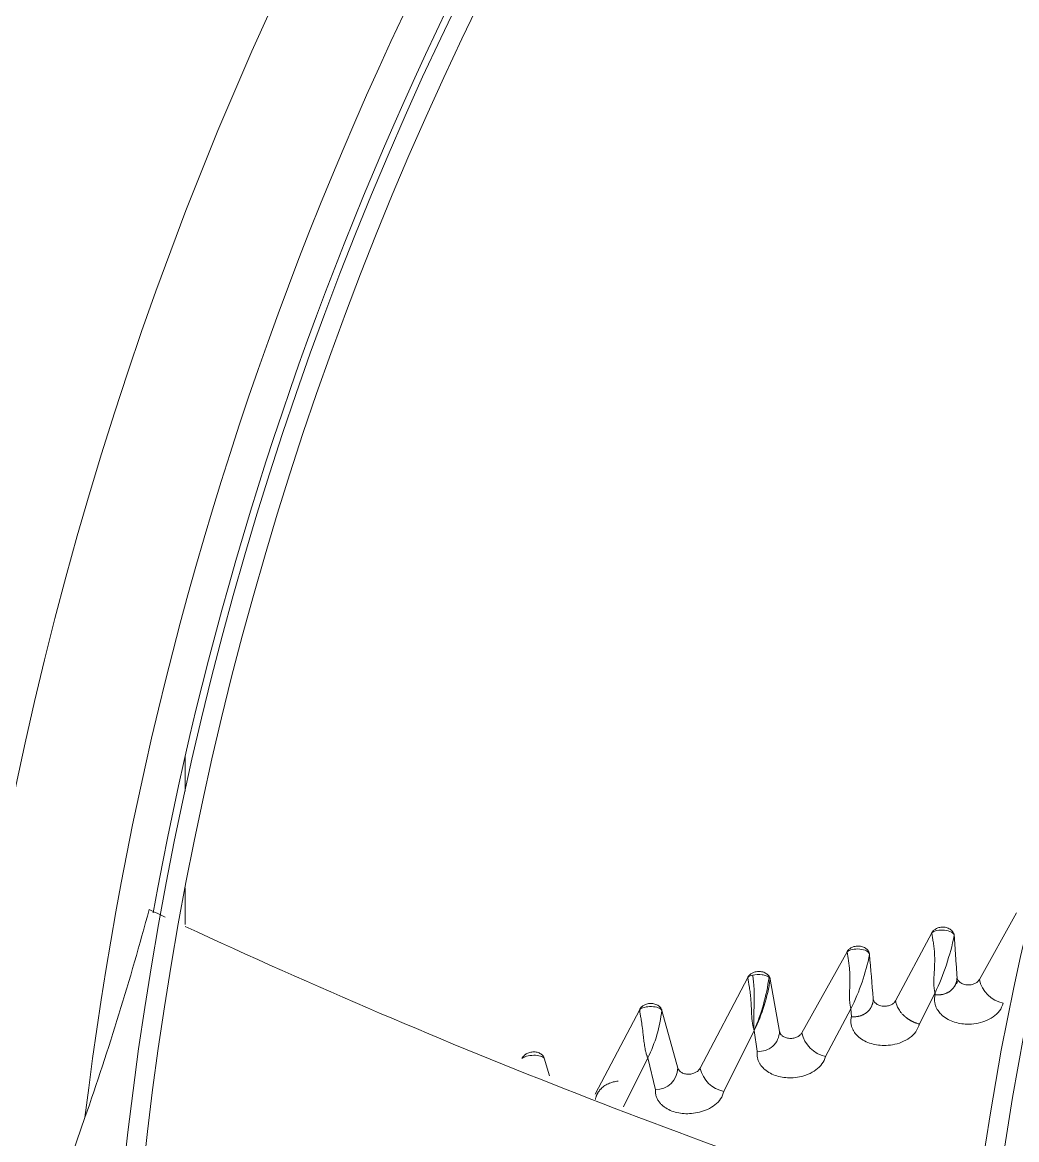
# Model space of a CAD drawing. Header units: millimetres. Extents: x 113490 to 142599, y -20467 to 115.
# Drawn here: x 129638.7 to 129767.1, y -10236.7 to -10092.3 of the extents above; entities that cross this region are included whole.
import ezdxf

# ---------------------------------------------------------------- set-up
doc = ezdxf.new("R2010")
doc.units = ezdxf.units.MM
doc.layers.add('DV3_0', color=7, linetype='Continuous')

msp = doc.modelspace()

# ---------------------------------------------------------------- linework, layer by layer
at = {"layer": 'DV3_0', "color": 7, "linetype": 'Continuous', "lineweight": 15}
for p, q in [((129659.75, -10191.66), (129659.75, -10187.08)), ((129659.75, -10208.88), (129659.75, -10204.14)), ((129762.31, -10216), (129767.13, -10207.36)), ((129751.49, -10218.73), (129756.18, -10209.96)), ((129739.37, -10222.9), (129745.24, -10212.4)), ((129726.24, -10227.47), (129732.41, -10215.72)), ((129735.3, -10215.94), (129736.5, -10222.7)), ((129754.57, -10221.74), (129756.59, -10217.73)), ((129756.59, -10217.73), (129756.6, -10217.97)), ((129712.7, -10230.82), (129718.44, -10219.88)), ((129721.3, -10219.98), (129723.38, -10227.43)), ((129742.45, -10225.95), (129745.73, -10219.76)), ((129745.73, -10219.76), (129745.78, -10220.79)), ((129729.32, -10230.45), (129733.24, -10222.56)), ((129733.24, -10222.56), (129733.63, -10225.27)), ((129706.11, -10226.17), (129706.8, -10228.46)), ((129716.35, -10232.43), (129719.5, -10226.12)), ((129719.5, -10226.12), (129720.47, -10230.24)), ((129646.79, -10233.82), (129642.12, -10247.43))]:
    msp.add_line(p, q, dxfattribs=at)
for centre, radius, start, end in [((130105.24, -10288.99), 551.5, 105.4775, 164.5225), ((130105.24, -10288.99), 477.5, 136.9802, 223.0198), ((130105.24, -10288.99), 456, 136.2282, 225.3442), ((130105.24, -10288.99), 453.5, 135.9912, 225.5589), ((130105.24, -10288.99), 457, 142.9574, 169.7123), ((131269.48, -8843.21), 1921.39, 217.51308, 220.85897), ((131205.25, -8898.73), 1840.9, 217.39011, 220.89455), ((130105.24, -10288.99), 343.5, 135.6595, 225.6229), ((130105.24, -10288.99), 346, 136.506, 225.3203), ((129261.86, -10100.3), 407.44, 340.8691, 344.8259), ((130027.5, -9418.2), 872.25, 244.72539, 244.8747), ((130027.5, -9418.2), 872.25, 245.06175, 252.29143), ((129727.41, -10203.85), 32.31, 334.5614, 348.4556), ((129721.3, -10207.52), 27.33, 333.3816, 348.9599), ((124611.05, -10647.43), 5155.43, 4.77297, 4.83658), ((129708.1, -10211.85), 27.33, 336.9148, 351.8402), ((129712.14, -10212.39), 23.43, 334.2626, 351.2768), ((129758.49, -10215.79), 1.11, 312.1124, 346.0877), ((129766.25, -10215.11), 4.04, 192.7941, 257.8316), ((129703.4, -10218.05), 18, 333.3669, 353.8444), ((129733.88, -10222.66), 2.62, 264.4516, 359.0626), ((129743.37, -10221.94), 4.11, 193.4011, 257.0944), ((129720.51, -10227.37), 2.86, 269.126, 358.8663), ((129730.1, -10226.57), 3.96, 193.2376, 258.7539)]:
    msp.add_arc(centre, radius, start, end, dxfattribs=at)
at = {"layer": 'DV3_0', "color": 7, "linetype": 'Continuous', "lineweight": 20}
for centre, radius, start, end in [((130105.24, -10288.99), 461.75, 142.7915, 173.1384), ((129733.3, -10216.82), 1.41, 100.2143, 128.8732), ((129734.86, -10216.08), 0.461, 17.1263, 49.6164)]:
    msp.add_arc(centre, radius, start, end, dxfattribs=at)
at = {"layer": 'DV3_0', "color": 7, "linetype": 'Continuous', "lineweight": 15}
for points, knots in [([(129756.18, -10209.96), (129756.19, -10209.94), (129756.21, -10209.89), (129756.26, -10209.82), (129756.32, -10209.75), (129756.39, -10209.67), (129756.51, -10209.57), (129756.67, -10209.46), (129756.85, -10209.36), (129757.16, -10209.25), (129757.53, -10209.21), (129757.9, -10209.24), (129758.18, -10209.31), (129758.43, -10209.42), (129758.65, -10209.56), (129758.83, -10209.73), (129758.94, -10209.9), (129759.02, -10210.05), (129759.06, -10210.19), (129759.07, -10210.28), (129759.07, -10210.32)], [0, 0, 0, 0, 0.023808, 0.047726, 0.071885, 0.096412, 0.145198, 0.194482, 0.250252, 0.306836, 0.44823, 0.520887, 0.594068, 0.667165, 0.739009, 0.806802, 0.874094, 0.916845, 0.958589, 1, 1, 1, 1]), ([(129756.18, -10209.96), (129756.3, -10209.84), (129756.54, -10209.73), (129757.14, -10209.6), (129757.49, -10209.58), (129758.16, -10209.64), (129758.47, -10209.73), (129758.92, -10209.98), (129759.06, -10210.15), (129759.07, -10210.32)], [0, 0, 0, 0, 0.25, 0.25, 0.5, 0.5, 0.75, 0.75, 1, 1, 1, 1]), ([(129756.59, -10217.73), (129756.58, -10217.68), (129756.55, -10217.58), (129756.52, -10217.42), (129756.49, -10217.25), (129756.47, -10217.07), (129756.44, -10216.78), (129756.43, -10216.31), (129756.45, -10215.66), (129756.49, -10215.02), (129756.52, -10214.5), (129756.54, -10213.99), (129756.55, -10213.46), (129756.54, -10212.91), (129756.52, -10212.47), (129756.49, -10212.1), (129756.45, -10211.76), (129756.4, -10211.42), (129756.35, -10211.1), (129756.3, -10210.79), (129756.25, -10210.5), (129756.2, -10210.22), (129756.19, -10210.05), (129756.18, -10209.96)], [0, 0, 0, 0, 0.022002, 0.044764, 0.068319, 0.092694, 0.117911, 0.188328, 0.280844, 0.371809, 0.438209, 0.479748, 0.562928, 0.635555, 0.680347, 0.723252, 0.76458, 0.804675, 0.843903, 0.882652, 0.921318, 0.960302, 1, 1, 1, 1]), ([(129759.07, -10210.32), (129759.09, -10210.62), (129759.13, -10211.21), (129759.19, -10212.1), (129759.25, -10212.99), (129759.31, -10213.88), (129759.37, -10214.78), (129759.41, -10215.38), (129759.43, -10215.68)], [0, 0, 0, 0, 0.163352, 0.328023, 0.494015, 0.661335, 0.829994, 1, 1, 1, 1]), ([(129745.24, -10212.4), (129745.25, -10212.38), (129745.28, -10212.33), (129745.32, -10212.26), (129745.37, -10212.2), (129745.45, -10212.11), (129745.56, -10212.01), (129745.72, -10211.91), (129745.91, -10211.81), (129746.22, -10211.7), (129746.58, -10211.66), (129746.95, -10211.69), (129747.22, -10211.76), (129747.48, -10211.86), (129747.69, -10212), (129747.87, -10212.17), (129747.99, -10212.33), (129748.06, -10212.49), (129748.11, -10212.62), (129748.12, -10212.71), (129748.12, -10212.75)], [0, 0, 0, 0, 0.023224, 0.046559, 0.070122, 0.094029, 0.142577, 0.19164, 0.247919, 0.304972, 0.44783, 0.520778, 0.594184, 0.66739, 0.739327, 0.807118, 0.874376, 0.917068, 0.958723, 1, 1, 1, 1]), ([(129745.24, -10212.4), (129745.37, -10212.28), (129745.61, -10212.17), (129746.2, -10212.05), (129746.55, -10212.03), (129747.21, -10212.1), (129747.52, -10212.18), (129747.97, -10212.43), (129748.11, -10212.58), (129748.12, -10212.75)], [0, 0, 0, 0, 0.25, 0.25, 0.5, 0.5, 0.75, 0.75, 1, 1, 1, 1]), ([(129745.73, -10219.76), (129745.72, -10219.72), (129745.69, -10219.62), (129745.65, -10219.47), (129745.62, -10219.31), (129745.6, -10219.15), (129745.57, -10218.87), (129745.54, -10218.43), (129745.55, -10217.83), (129745.56, -10217.23), (129745.58, -10216.74), (129745.59, -10216.27), (129745.59, -10215.77), (129745.58, -10215.24), (129745.56, -10214.81), (129745.53, -10214.46), (129745.49, -10214.13), (129745.44, -10213.8), (129745.4, -10213.49), (129745.35, -10213.19), (129745.31, -10212.91), (129745.27, -10212.64), (129745.25, -10212.48), (129745.24, -10212.4)], [0, 0, 0, 0, 0.021649, 0.044054, 0.067247, 0.091253, 0.116094, 0.185169, 0.275206, 0.366062, 0.431165, 0.470125, 0.553471, 0.626346, 0.672137, 0.716118, 0.758577, 0.799825, 0.840195, 0.880037, 0.91971, 0.959577, 1, 1, 1, 1]), ([(129732.41, -10215.72), (129732.42, -10215.69), (129732.45, -10215.65), (129732.49, -10215.58), (129732.54, -10215.51), (129732.61, -10215.43), (129732.72, -10215.33), (129732.87, -10215.22), (129733.04, -10215.12), (129733.34, -10215), (129733.69, -10214.94), (129734.06, -10214.96), (129734.33, -10215.01), (129734.59, -10215.11), (129734.82, -10215.23), (129735.01, -10215.39), (129735.13, -10215.54), (129735.22, -10215.69), (129735.27, -10215.81), (129735.29, -10215.9), (129735.3, -10215.94)], [0, 0, 0, 0, 0.023193, 0.046564, 0.070228, 0.094297, 0.142095, 0.190415, 0.245993, 0.302304, 0.444824, 0.518345, 0.592326, 0.666155, 0.738761, 0.807216, 0.87511, 0.917452, 0.958876, 1, 1, 1, 1]), ([(129733.24, -10222.56), (129733.23, -10222.52), (129733.19, -10222.43), (129733.15, -10222.29), (129733.11, -10222.13), (129733.07, -10221.96), (129733.03, -10221.77), (129733, -10221.56), (129732.97, -10221.34), (129732.94, -10221.1), (129732.91, -10220.72), (129732.89, -10220.27), (129732.87, -10219.83), (129732.86, -10219.47), (129732.84, -10219.13), (129732.81, -10218.74), (129732.77, -10218.23), (129732.7, -10217.58), (129732.6, -10216.96), (129732.53, -10216.53), (129732.48, -10216.24), (129732.44, -10215.97), (129732.42, -10215.8), (129732.41, -10215.72)], [0, 0, 0, 0, 0.021582, 0.044993, 0.070281, 0.097487, 0.126644, 0.157785, 0.190935, 0.22612, 0.263363, 0.35736, 0.420759, 0.452963, 0.510655, 0.563618, 0.611913, 0.723706, 0.825547, 0.868701, 0.911913, 0.955557, 1, 1, 1, 1]), ([(129733.05, -10215.43), (129733.06, -10215.57), (129733.1, -10215.89), (129733.17, -10216.56), (129733.23, -10217.4), (129733.24, -10218.35), (129733.22, -10219.26), (129733.2, -10220.14), (129733.17, -10220.99), (129733.18, -10221.81), (129733.21, -10222.32), (129733.24, -10222.56)], [0, 0, 0, 0, 0.062498, 0.125002, 0.250008, 0.375015, 0.500022, 0.625029, 0.750035, 0.875042, 1, 1, 1, 1]), ([(129756.6, -10217.97), (129756.65, -10217.97), (129756.75, -10217.98), (129756.89, -10217.99), (129757.04, -10217.99), (129757.18, -10217.98), (129757.33, -10217.96), (129757.47, -10217.94), (129757.6, -10217.91), (129757.74, -10217.88), (129757.87, -10217.84), (129758, -10217.79), (129758.12, -10217.73), (129758.25, -10217.67), (129758.36, -10217.61), (129758.47, -10217.53), (129758.58, -10217.46), (129758.68, -10217.37), (129758.77, -10217.29), (129758.86, -10217.19), (129758.95, -10217.1), (129759.02, -10217), (129759.09, -10216.89), (129759.16, -10216.78), (129759.22, -10216.67), (129759.27, -10216.56), (129759.31, -10216.44), (129759.35, -10216.32), (129759.38, -10216.19), (129759.4, -10216.07), (129759.42, -10215.94), (129759.43, -10215.81), (129759.43, -10215.73), (129759.43, -10215.68)], [0, 0, 0, 0, 0.030308, 0.060567, 0.09083, 0.121138, 0.151527, 0.182026, 0.21266, 0.243447, 0.274401, 0.305534, 0.336854, 0.368368, 0.400081, 0.431998, 0.464123, 0.496463, 0.529018, 0.561781, 0.594743, 0.627891, 0.661209, 0.69468, 0.728285, 0.762007, 0.795828, 0.82973, 0.863698, 0.897718, 0.931779, 0.965875, 1, 1, 1, 1]), ([(129759.43, -10215.68), (129759.43, -10215.75), (129759.45, -10215.87), (129759.56, -10216.12), (129759.81, -10216.4), (129760.27, -10216.63), (129760.82, -10216.72), (129761.36, -10216.67), (129761.8, -10216.5), (129762.07, -10216.31), (129762.22, -10216.14), (129762.28, -10216.05), (129762.31, -10216)], [0, 0, 0, 0, 0.060685, 0.122132, 0.252219, 0.393086, 0.541388, 0.685757, 0.80418, 0.904063, 0.952325, 1, 1, 1, 1]), ([(129756.6, -10217.97), (129756.57, -10218.13), (129756.51, -10218.45), (129756.54, -10218.92), (129756.63, -10219.33), (129756.78, -10219.69), (129756.96, -10220), (129757.16, -10220.26), (129757.69, -10220.83), (129758.83, -10221.53), (129760.48, -10221.81), (129761.91, -10221.72), (129763.07, -10221.42), (129764.13, -10220.86), (129765, -10220.06), (129765.27, -10219.4), (129765.4, -10219.06)], [0, 0, 0, 0, 0.045548, 0.087519, 0.126094, 0.161379, 0.19334, 0.221908, 0.246984, 0.395601, 0.538837, 0.62563, 0.716499, 0.809819, 0.904066, 1, 1, 1, 1]), ([(129718.44, -10219.88), (129718.45, -10219.85), (129718.48, -10219.79), (129718.54, -10219.7), (129718.61, -10219.62), (129718.68, -10219.54), (129718.76, -10219.47), (129718.87, -10219.39), (129719.02, -10219.3), (129719.23, -10219.2), (129719.46, -10219.13), (129719.73, -10219.09), (129720.01, -10219.08), (129720.28, -10219.12), (129720.54, -10219.2), (129720.77, -10219.31), (129720.96, -10219.45), (129721.1, -10219.59), (129721.2, -10219.73), (129721.26, -10219.85), (129721.29, -10219.93), (129721.3, -10219.98)], [0, 0, 0, 0, 0.030288, 0.060436, 0.090667, 0.121199, 0.152246, 0.184013, 0.239268, 0.295142, 0.366703, 0.438927, 0.513041, 0.58743, 0.661711, 0.734892, 0.803943, 0.872398, 0.915766, 0.958092, 1, 1, 1, 1]), ([(129745.78, -10220.79), (129745.83, -10220.8), (129745.93, -10220.81), (129746.08, -10220.81), (129746.22, -10220.81), (129746.37, -10220.8), (129746.51, -10220.78), (129746.65, -10220.76), (129746.78, -10220.73), (129746.92, -10220.69), (129747.05, -10220.64), (129747.18, -10220.59), (129747.3, -10220.54), (129747.42, -10220.48), (129747.54, -10220.41), (129747.65, -10220.33), (129747.75, -10220.26), (129747.86, -10220.17), (129747.95, -10220.08), (129748.04, -10219.99), (129748.12, -10219.89), (129748.2, -10219.79), (129748.27, -10219.68), (129748.33, -10219.57), (129748.39, -10219.45), (129748.44, -10219.34), (129748.49, -10219.22), (129748.53, -10219.1), (129748.56, -10218.97), (129748.58, -10218.84), (129748.59, -10218.72), (129748.6, -10218.59), (129748.6, -10218.5), (129748.6, -10218.45)], [0, 0, 0, 0, 0.030136, 0.060229, 0.09033, 0.120484, 0.150727, 0.181089, 0.211596, 0.242267, 0.273117, 0.304158, 0.335401, 0.366851, 0.398516, 0.4304, 0.462508, 0.494847, 0.527415, 0.560208, 0.593214, 0.626421, 0.659811, 0.693369, 0.727075, 0.76091, 0.794856, 0.828896, 0.863012, 0.89719, 0.93142, 0.965692, 1, 1, 1, 1]), ([(129748.6, -10218.45), (129748.61, -10218.52), (129748.63, -10218.64), (129748.75, -10218.89), (129749, -10219.16), (129749.47, -10219.39), (129750.02, -10219.48), (129750.56, -10219.41), (129751, -10219.23), (129751.26, -10219.04), (129751.41, -10218.87), (129751.47, -10218.78), (129751.49, -10218.73)], [0, 0, 0, 0, 0.060575, 0.121864, 0.251873, 0.393076, 0.542041, 0.686902, 0.805201, 0.904632, 0.952595, 1, 1, 1, 1]), ([(129754.57, -10221.74), (129754.52, -10221.73), (129754.41, -10221.7), (129754.25, -10221.65), (129754.1, -10221.6), (129753.96, -10221.54), (129753.83, -10221.49), (129753.7, -10221.43), (129753.59, -10221.37), (129753.48, -10221.32), (129753.38, -10221.26), (129753.29, -10221.21), (129753.2, -10221.15), (129753.12, -10221.1), (129753.06, -10221.05), (129752.99, -10221.01), (129752.94, -10220.97), (129752.89, -10220.93), (129752.84, -10220.9), (129752.81, -10220.87), (129752.78, -10220.84), (129752.75, -10220.82), (129752.73, -10220.8), (129752.62, -10220.71), (129752.42, -10220.53), (129752.18, -10220.25), (129751.98, -10219.98), (129751.81, -10219.71), (129751.69, -10219.45), (129751.6, -10219.2), (129751.53, -10218.96), (129751.51, -10218.81), (129751.49, -10218.73)], [0, 0, 0, 0, 0.034456, 0.067339, 0.098697, 0.128564, 0.156963, 0.18391, 0.209417, 0.233489, 0.25613, 0.27734, 0.297118, 0.31546, 0.332363, 0.347824, 0.361835, 0.374394, 0.385495, 0.395132, 0.403302, 0.41, 0.415223, 0.418967, 0.502787, 0.583185, 0.66032, 0.734271, 0.805105, 0.872915, 0.937826, 1, 1, 1, 1]), ([(129719.5, -10226.12), (129719.49, -10226.1), (129719.47, -10226.07), (129719.44, -10226.01), (129719.41, -10225.92), (129719.35, -10225.78), (129719.29, -10225.6), (129719.22, -10225.35), (129719.13, -10224.94), (129719.04, -10224.35), (129718.96, -10223.68), (129718.88, -10222.92), (129718.78, -10222.11), (129718.67, -10221.38), (129718.59, -10220.91), (129718.54, -10220.63), (129718.5, -10220.36), (129718.46, -10220.11), (129718.45, -10219.95), (129718.44, -10219.88)], [0, 0, 0, 0, 0.007351, 0.019112, 0.035329, 0.056048, 0.092627, 0.133596, 0.17908, 0.297728, 0.413356, 0.493007, 0.644708, 0.775162, 0.820607, 0.865531, 0.910216, 0.954944, 1, 1, 1, 1]), ([(129745.78, -10220.79), (129745.75, -10220.96), (129745.7, -10221.28), (129745.73, -10221.74), (129745.83, -10222.15), (129745.99, -10222.51), (129746.17, -10222.81), (129746.37, -10223.07), (129746.91, -10223.63), (129748.07, -10224.31), (129749.73, -10224.56), (129751.14, -10224.45), (129752.29, -10224.13), (129753.34, -10223.57), (129754.2, -10222.76), (129754.45, -10222.08), (129754.57, -10221.74)], [0, 0, 0, 0, 0.045627, 0.087603, 0.126118, 0.161277, 0.193037, 0.221314, 0.245998, 0.395257, 0.539818, 0.625245, 0.715448, 0.808686, 0.903283, 1, 1, 1, 1]), ([(129736.5, -10222.7), (129736.51, -10222.73), (129736.52, -10222.79), (129736.55, -10222.88), (129736.59, -10222.97), (129736.66, -10223.08), (129736.78, -10223.21), (129736.95, -10223.35), (129737.17, -10223.46), (129737.49, -10223.58), (129737.95, -10223.63), (129738.4, -10223.56), (129738.71, -10223.45), (129738.89, -10223.36), (129739.05, -10223.26), (129739.18, -10223.15), (129739.29, -10223.03), (129739.34, -10222.94), (129739.37, -10222.9)], [0, 0, 0, 0, 0.030138, 0.060243, 0.090571, 0.121372, 0.18595, 0.251797, 0.322108, 0.393644, 0.54284, 0.688154, 0.748031, 0.807067, 0.857092, 0.906392, 0.953514, 1, 1, 1, 1]), ([(129703.24, -10226.22), (129703.25, -10226.19), (129703.28, -10226.13), (129703.33, -10226.04), (129703.39, -10225.96), (129703.46, -10225.88), (129703.54, -10225.8), (129703.65, -10225.71), (129703.79, -10225.61), (129704, -10225.5), (129704.24, -10225.42), (129704.51, -10225.36), (129704.79, -10225.34), (129705.06, -10225.37), (129705.32, -10225.43), (129705.56, -10225.53), (129705.76, -10225.66), (129705.9, -10225.8), (129706, -10225.93), (129706.07, -10226.04), (129706.1, -10226.13), (129706.11, -10226.17)], [0, 0, 0, 0, 0.029896, 0.059715, 0.089669, 0.119968, 0.150813, 0.182396, 0.238307, 0.294807, 0.368026, 0.44178, 0.516768, 0.591774, 0.665935, 0.738735, 0.806898, 0.874392, 0.917117, 0.958773, 1, 1, 1, 1]), ([(129733.63, -10225.27), (129733.61, -10225.42), (129733.58, -10225.72), (129733.65, -10226.15), (129733.77, -10226.53), (129733.93, -10226.87), (129734.14, -10227.16), (129734.36, -10227.41), (129734.93, -10227.94), (129736.11, -10228.55), (129737.74, -10228.75), (129739.12, -10228.6), (129740.22, -10228.27), (129741.23, -10227.71), (129742.07, -10226.93), (129742.32, -10226.28), (129742.45, -10225.95)], [0, 0, 0, 0, 0.042898, 0.083054, 0.120616, 0.155688, 0.188241, 0.218209, 0.245505, 0.394945, 0.541922, 0.626867, 0.716649, 0.809503, 0.903745, 1, 1, 1, 1]), ([(129723.37, -10227.43), (129723.38, -10227.46), (129723.4, -10227.52), (129723.44, -10227.6), (129723.49, -10227.68), (129723.57, -10227.78), (129723.69, -10227.91), (129723.88, -10228.03), (129724.1, -10228.13), (129724.44, -10228.22), (129724.8, -10228.24), (129725.17, -10228.19), (129725.41, -10228.12), (129725.62, -10228.03), (129725.81, -10227.93), (129725.98, -10227.8), (129726.13, -10227.64), (129726.2, -10227.53), (129726.24, -10227.47)], [0, 0, 0, 0, 0.030274, 0.06055, 0.091079, 0.122109, 0.187322, 0.253881, 0.325087, 0.39756, 0.548712, 0.621886, 0.694555, 0.753629, 0.811883, 0.876072, 0.938147, 1, 1, 1, 1]), ([(129712.72, -10231.5), (129712.73, -10231.46), (129712.75, -10231.36), (129712.78, -10231.22), (129712.82, -10231.09), (129712.87, -10230.96), (129712.93, -10230.83), (129712.99, -10230.72), (129713.05, -10230.6), (129713.12, -10230.5), (129713.19, -10230.4), (129713.27, -10230.31), (129713.34, -10230.22), (129713.42, -10230.15), (129713.49, -10230.07), (129713.62, -10229.95), (129713.81, -10229.79), (129714.09, -10229.61), (129714.39, -10229.46), (129714.7, -10229.33), (129715.02, -10229.23), (129715.34, -10229.16), (129715.55, -10229.14), (129715.65, -10229.13)], [0, 0, 0, 0, 0.040335, 0.079915, 0.118548, 0.156089, 0.192434, 0.227512, 0.261275, 0.293695, 0.324754, 0.35444, 0.382746, 0.409661, 0.435175, 0.459272, 0.539283, 0.618976, 0.698062, 0.776208, 0.852906, 0.927593, 1, 1, 1, 1]), ([(129720.47, -10230.24), (129720.47, -10230.4), (129720.47, -10230.73), (129720.6, -10231.18), (129720.79, -10231.58), (129721.04, -10231.93), (129721.32, -10232.22), (129721.96, -10232.75), (129723.22, -10233.29), (129724.85, -10233.38), (129726.19, -10233.16), (129727.24, -10232.8), (129728.19, -10232.22), (129728.98, -10231.43), (129729.21, -10230.78), (129729.32, -10230.45)], [0, 0, 0, 0, 0.047349, 0.092046, 0.134288, 0.174167, 0.211616, 0.246529, 0.396951, 0.547855, 0.630192, 0.718077, 0.809734, 0.90352, 1, 1, 1, 1])]:
    msp.add_open_spline(points, degree=3, knots=knots, dxfattribs=at)
at = {"layer": 'DV3_0', "color": 7, "linetype": 'Continuous', "lineweight": 20}
for points, knots in [([(129733.05, -10215.43), (129733.4, -10215.34), (129733.85, -10215.32), (129734.44, -10215.4), (129734.62, -10215.45), (129734.94, -10215.57), (129735.07, -10215.64), (129735.16, -10215.73)], [0, 0, 0, 0, 0.5, 0.5, 0.75, 0.75, 1, 1, 1, 1]), ([(129718.44, -10219.88), (129718.56, -10219.76), (129718.78, -10219.66), (129719.32, -10219.52), (129719.65, -10219.48), (129720.29, -10219.5), (129720.6, -10219.55), (129721.07, -10219.72), (129721.24, -10219.84), (129721.3, -10219.98)], [0, 0, 0, 0, 0.25, 0.25, 0.5, 0.5, 0.75, 0.75, 1, 1, 1, 1])]:
    msp.add_open_spline(points, degree=3, knots=knots, dxfattribs=at)
msp.add_open_spline([(129703.24, -10226.22), (129703.35, -10226.1), (129703.77, -10225.88), (129704.76, -10225.74), (129705.7, -10225.85), (129706.04, -10226.05), (129706.11, -10226.17)], degree=3, dxfattribs=at)

doc.saveas('drawing.dxf')
